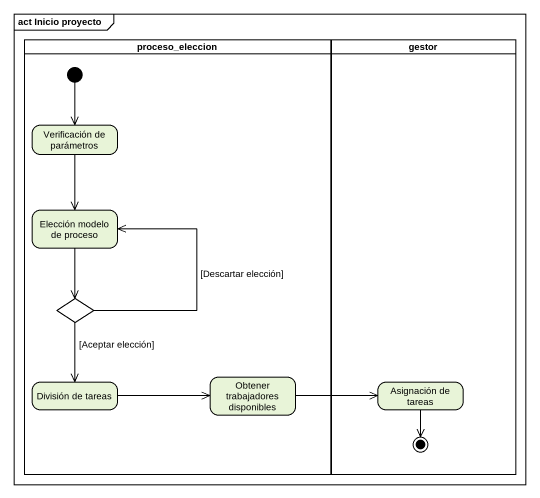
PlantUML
@startuml
mainframe act Inicio proyecto
hide empty description
state proceso_eleccion <<partition>> {
  state "Verificación de parámetros" as Verificación_de_parámetros
  state "Elección modelo de proceso" as Elección_modelo_de_proceso
  state choice1 <<choice>>
  state "División de tareas" as División_de_tareas
  state "Obtener trabajadores disponibles" as Obtener_trabajadores
  [*] --> Verificación_de_parámetros
}
state gestor <<partition>> {
  state "Asignación de tareas" as Asignación_de_tareas
  Asignación_de_tareas --> [*]
}
Verificación_de_parámetros --> Elección_modelo_de_proceso
Elección_modelo_de_proceso --> choice1
choice1 -up-> Elección_modelo_de_proceso : [Descartar elección]
choice1 --> División_de_tareas : [Aceptar elección]
División_de_tareas -right-> Obtener_trabajadores
Obtener_trabajadores -right-> Asignación_de_tareas
@enduml
